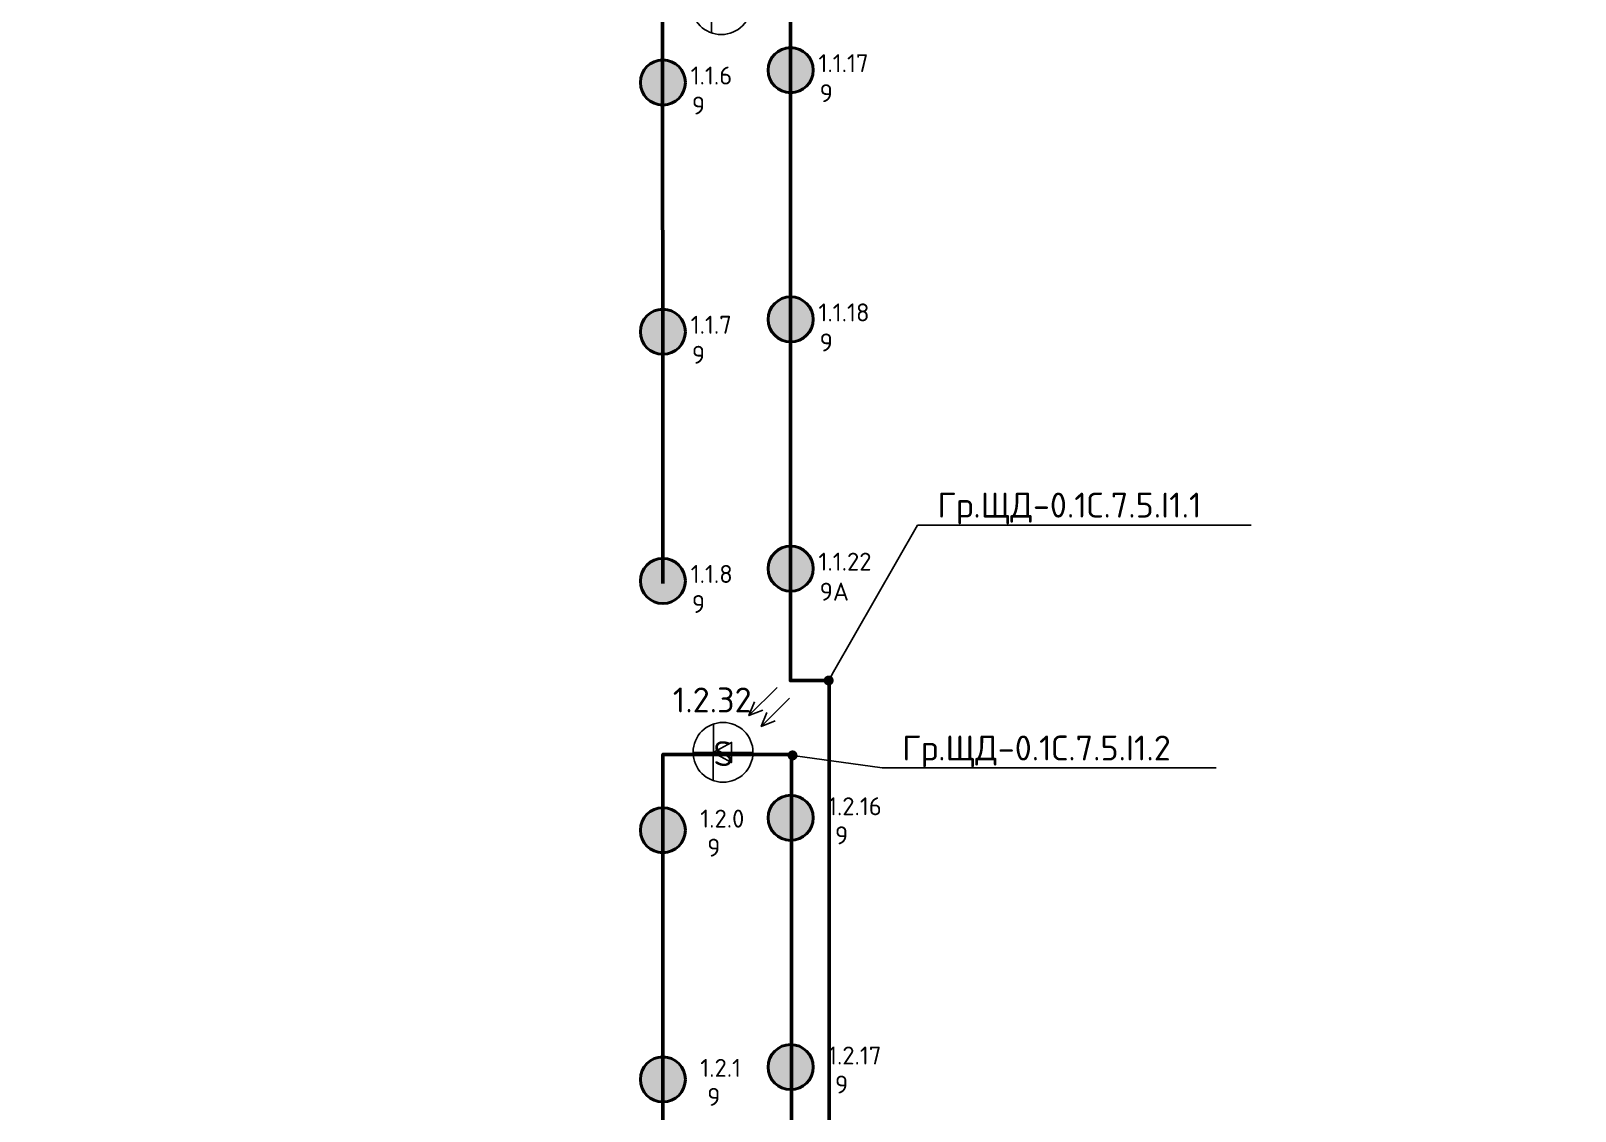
# Model space of a CAD drawing. Header units: millimetres. Extents: x -813692 to 807431, y 0 to 1813163.
# Drawn here: x -4200 to 11292, y 840982 to 851818 of the extents above; entities that cross this region are included whole.
import ezdxf
from ezdxf import colors
from ezdxf.entities.mleader import LeaderData, LeaderLine
from ezdxf.math import Vec2, Vec3

# ---------------------------------------------------------------- set-up
doc = ezdxf.new("R2010")
doc.units = ezdxf.units.MM
for name, color, linetype, lineweight in [('0_Авт.', 10, 'Continuous', 5), ('_Гр.ЩД-0.1С.7.5.I1.1', 6, 'Continuous', 50), ('_Гр.ЩД-0.1С.7.5.I1.2', 6, 'Continuous', 50), ('_освещение_dali', 3, 'Continuous', 50)]:
    doc.layers.add(name, color=color, linetype=linetype, lineweight=lineweight)
doc.layers.add('DLX_FL0_LUM 1', color=7, linetype='Continuous', lineweight=40, true_color=0x2419e6)
doc.layers.add('DLX_FL0_LUM 12', color=7, linetype='Continuous', lineweight=40, true_color=0xf75408)
doc.styles.add('ISOCPEUR', font='isocpeur.ttf')
doc.styles.add('TableTextStyle', font='isocpeur.ttf')
doc.linetypes.add('Проводка в лотке', pattern='A,7.5,[130,ltypeshp.shx,S=0.5,R=0,X=0,Y=0],1,[130,ltypeshp.shx,S=1,R=90,X=0,Y=-0.5],1,[130,ltypeshp.shx,S=0.5,R=0,X=0,Y=0],7.5', length=17)

# ---------------------------------------------------------------- blocks, each defined once
blk = doc.blocks.new('A$C85fa3c5e')
at = {"layer": '0_Авт.', "color": 6, "lineweight": 25, "ltscale": 100}
for points in [[(5.42, 6.5), (2.59, 3.68), (3.15, 5.07)], [(5.42, 6.5), (2.59, 3.68), (3.98, 4.24)], [(6.66, 5.43), (3.83, 2.6), (4.39, 3.99)], [(6.66, 5.43), (3.83, 2.6), (5.22, 3.16)], [(-0.97, 2.84), (-0.98, -2.84)], [(-3, 0), (3, 0)], [(-0.98, 0), (0.85, 1), (0.85, -0.01)], [(-0.98, 0), (0.84, -1.02), (0.85, -0.01)]]:
    blk.add_lwpolyline(points, dxfattribs=at)
blk.add_circle((0, 0), 3, dxfattribs=at)
blk = doc.blocks.new('DIC1')
at = {"lineweight": 0, "ltscale": 100, "style": 'TableTextStyle'}
for tag, p, height in [('9', (256, 127, 3), 180), ('9А', (-979, -274, 3), 180), ('9', (-2260, -398, 3), 180), ('9', (-1059, -2104, 3), 180), ('9', (268, -2515, 3), 180), ('9', (-2225, -2700, 3), 180), ('S', (-959, -3660), 250), ('9А', (-943, -5076, 3), 180), ('9', (-2225, -5200, 3), 180), ('9', (-943, -7576, 3), 180), ('9', (-2225, -7700, 3), 180), ('9', (294, -7776, 3), 180), ('9', (-943, -10076, 3), 180), ('9', (-2225, -10200, 3), 180), ('9', (294, -10318, 3), 180), ('S', (-1248, -11545), 250), ('9', (-2225, -12700, 3), 180), ('9А', (-943, -12576, 3), 180), ('9', (294, -12860, 3), 180), ('S', (-2441, -14067), 250), ('9', (-2225, -15200, 3), 180), ('9', (-943, -15076, 3), 180), ('9', (-943, -17576, 3), 180), ('9', (-2225, -17700, 3), 180), ('9А', (-943, -20076, 3), 180), ('9', (-2225, -20200, 3), 180)]:
    blk.add_attdef(tag, p, '', height=height, dxfattribs=at)
blk = doc.blocks.new('DIC2')
at = {"lineweight": 0, "ltscale": 100, "style": 'TableTextStyle'}
for tag, p, height in [('S', (997, 14833), 250), ('9', (1797, 13064, 3), 180), ('9', (515, 12940, 3), 180), ('9', (1797, 10564, 3), 180), ('9', (515, 10440, 3), 180), ('9А', (1797, 8064, 3), 180), ('9', (515, 7940, 3), 180), ('S', (1052, 7335), 250), ('9', (1797, 5564, 3), 180), ('9', (515, 5440, 3), 180), ('9', (515, 2940, 3), 180), ('9', (1797, 3064, 3), 180), ('9', (515, 440, 3), 180), ('9А', (1797, 564, 3), 180), ('S', (1068, -124), 250), ('9', (1797, -1936, 3), 180), ('9', (515, -2060, 3), 180), ('9', (1797, -4436, 3), 180), ('9', (515, -4560, 3), 180), ('9А', (1797, -6936, 3), 180), ('9', (515, -7060, 3), 180), ('S', (1101, -7657), 250), ('9', (1797, -9436, 3), 180), ('9', (515, -9560, 3), 180), ('9', (1797, -11936, 3), 180), ('9', (515, -12060, 3), 180), ('9', (515, -14560, 3), 180), ('9А', (1797, -14436, 3), 180), ('S', (1104, -15134), 250), ('9', (515, -17060, 3), 180), ('9', (1797, -16936, 3), 180), ('9', (1797, -19436, 3), 180), ('9', (515, -19560, 3), 180), ('9А', (1797, -21936, 3), 180), ('9', (515, -22060, 3), 180), ('9', (1797, -24436, 3), 180), ('9', (515, -24560, 3), 180)]:
    blk.add_attdef(tag, p, '', height=height, dxfattribs=at)
blk = doc.blocks.new('_Dot')
at = {"color": 0, "linetype": 'ByBlock', "lineweight": -2}
blk.add_line((-0.5, 0), (-1, 0), dxfattribs=at)
at = {"color": 0, "linetype": 'ByBlock', "const_width": 0.5}
blk.add_lwpolyline([(-0.25, 0, 1), (0.25, 0, 1)], format="xyb", close=True, dxfattribs=at)
blk = doc.blocks.new('A$Cab2378fa')
at = {"lineweight": 25}
h = blk.add_hatch(color=256, dxfattribs=at)
h.paths.add_polyline_path([(162, -157, 0.442338), (148, 178), (0, 0)])
h.paths.add_polyline_path([(-142, -170), (0, 0), (-163, 158, 0.430096)])
at = {"lineweight": 25, "true_color": 0xfff5f5}
h = blk.add_hatch(color=7, dxfattribs=at)
h.dxf.hatch_style = 1
h.paths.add_polyline_path([(0, 0), (-142, -170, 0.174923), (3, -222, 0.197808), (162, -157)])
h.paths.add_polyline_path([(-163, 158), (0, 0), (148, 178, 0.175398), (3, 230, 0.209014)])
blk.add_circle((3, 4), 226)

msp = doc.modelspace()

# ---------------------------------------------------------------- linework, layer by layer
at = {"layer": '_Гр.ЩД-0.1С.7.5.I1.1', "ltscale": 100}
msp.add_lwpolyline([(6563.4, 814731.6), (3807.8, 814744.9), (3807.8, 845300), (3420, 845300), (3420, 852050), (3025.9, 852081.5), (3407.3, 852147.6), (3407.3, 853809.7), (4692.9, 853784), (4698.1, 853430.1), (4700, 859974.5), (3420, 859870), (3417.6, 855525.7), (3430, 856290), (3420, 856360), (3420, 863884.4), (4690, 863974.4), (4670, 865700), (4670, 866515.1), (3420, 866475.1), (3420, 867670), (2130, 867550), (2138.9, 846273.4)], dxfattribs=at)
at = {"layer": '_Гр.ЩД-0.1С.7.5.I1.2', "ltscale": 100}
msp.add_lwpolyline([(3427.9, 816390.5), (3430, 844560), (2140, 844560), (2140, 844560), (2140, 837130), (2677.6, 837081), (2140, 837060), (2140, 829630), (2709.5, 829581.1), (2140, 829540), (2140, 822180), (2760, 822081.2), (2140, 822050), (2140, 814680), (2773.1, 814581.2), (2140, 814530), (2140, 807150), (2140, 804490), (3440, 804490), (3440, 814750), (3803.8, 814747.3), (6563.4, 814731.6)], dxfattribs=at)

# ---------------------------------------------------------------- block references
at = {"layer": '0_Авт.', "color": 3, "linetype": 'Проводка в лотке', "ltscale": 100, "xscale": 100, "yscale": 100, "zscale": 100}
for p in [(2725.9, 852081.5), (2743.5, 844581)]:
    msp.add_blockref('A$C85fa3c5e', p, dxfattribs=at)
at = {"layer": '_Гр.ЩД-0.1С.7.5.I1.1', "lineweight": 0}
ref = msp.add_blockref('DIC1', (4643.9, 866480.3), dxfattribs=at)
ref.add_attrib('9', '1.1.0', (2383.4, 866082.2, 3), dxfattribs={"layer": '0', "lineweight": 0, "ltscale": 100, "height": 180, "style": 'TableTextStyle'})
ref.add_attrib('9', '1.1.1', (2418.7, 863780.2, 3), dxfattribs={"layer": '0', "lineweight": 0, "ltscale": 100, "height": 180, "style": 'TableTextStyle'})
ref.add_attrib('9', '1.1.2', (2418.7, 861280.2, 3), dxfattribs={"layer": '0', "lineweight": 0, "ltscale": 100, "height": 180, "style": 'TableTextStyle'})
ref.add_attrib('9', '1.1.3', (2418.7, 858780.2, 3), dxfattribs={"layer": '0', "lineweight": 0, "ltscale": 100, "height": 180, "style": 'TableTextStyle'})
ref.add_attrib('9', '1.1.4', (2418.7, 856280.2, 3), dxfattribs={"layer": '0', "lineweight": 0, "ltscale": 100, "height": 180, "style": 'TableTextStyle'})
ref.add_attrib('9', '1.1.5', (2418.7, 853780.2, 3), dxfattribs={"layer": '0', "lineweight": 0, "ltscale": 100, "height": 180, "style": 'TableTextStyle'})
ref.add_attrib('9', '1.1.6', (2418.7, 851280.2, 3), dxfattribs={"layer": '0', "lineweight": 0, "ltscale": 100, "height": 180, "style": 'TableTextStyle'})
ref.add_attrib('9', '1.1.7', (2418.7, 848780.2, 3), dxfattribs={"layer": '0', "lineweight": 0, "ltscale": 100, "height": 180, "style": 'TableTextStyle'})
ref.add_attrib('9', '1.1.8', (2418.7, 846280.2, 3), dxfattribs={"layer": '0', "lineweight": 0, "ltscale": 100, "height": 180, "style": 'TableTextStyle'})
ref.add_attrib('9', '1.1.9', (4899.9, 866607.5, 3), dxfattribs={"layer": '0', "lineweight": 0, "ltscale": 100, "height": 180, "style": 'TableTextStyle'})
ref.add_attrib('9', '1.1.10', (4912.4, 863965.1, 3), dxfattribs={"layer": '0', "lineweight": 0, "ltscale": 100, "height": 180, "style": 'TableTextStyle'})
ref.add_attrib('9', '1.1.11', (4937.7, 858704.8, 3), dxfattribs={"layer": '0', "lineweight": 0, "ltscale": 100, "height": 180, "style": 'TableTextStyle'})
ref.add_attrib('9', '1.1.12', (4937.7, 856162.7, 3), dxfattribs={"layer": '0', "lineweight": 0, "ltscale": 100, "height": 180, "style": 'TableTextStyle'})
ref.add_attrib('9', '1.1.13', (4937.7, 853620.6, 3), dxfattribs={"layer": '0', "lineweight": 0, "ltscale": 100, "height": 180, "style": 'TableTextStyle'})
ref.add_attrib('9', '1.1.14', (3584.9, 864376.2, 3), dxfattribs={"layer": '0', "lineweight": 0, "ltscale": 100, "height": 180, "style": 'TableTextStyle'})
ref.add_attrib('9', '1.1.15', (3700.6, 858904, 3), dxfattribs={"layer": '0', "lineweight": 0, "ltscale": 100, "height": 180, "style": 'TableTextStyle'})
ref.add_attrib('9', '1.1.16', (3700.6, 856404, 3), dxfattribs={"layer": '0', "lineweight": 0, "ltscale": 100, "height": 180, "style": 'TableTextStyle'})
ref.add_attrib('9', '1.1.17', (3700.6, 851404, 3), dxfattribs={"layer": '0', "lineweight": 0, "ltscale": 100, "height": 180, "style": 'TableTextStyle'})
ref.add_attrib('9', '1.1.18', (3700.6, 848904, 3), dxfattribs={"layer": '0', "lineweight": 0, "ltscale": 100, "height": 180, "style": 'TableTextStyle'})
ref.add_attrib('9А', '1.1.19', (3665.3, 866206.1, 3), dxfattribs={"layer": '0', "lineweight": 0, "ltscale": 100, "height": 180, "style": 'TableTextStyle'})
ref.add_attrib('9А', '1.1.20', (3700.6, 861404, 3), dxfattribs={"layer": '0', "lineweight": 0, "ltscale": 100, "height": 180, "style": 'TableTextStyle'})
ref.add_attrib('9А', '1.1.21', (3700.6, 853904, 3), dxfattribs={"layer": '0', "lineweight": 0, "ltscale": 100, "height": 180, "style": 'TableTextStyle'})
ref.add_attrib('9А', '1.1.22', (3700.6, 846404, 3), dxfattribs={"layer": '0', "lineweight": 0, "ltscale": 100, "height": 180, "style": 'TableTextStyle'})
ref.add_attrib('S', '1.1.23', (3684.6, 862820.8), dxfattribs={"layer": '0', "lineweight": 0, "ltscale": 100, "height": 250, "style": 'TableTextStyle'})
ref.add_attrib('S', '1.1.24', (3396.3, 854935.3), dxfattribs={"layer": '0', "lineweight": 0, "ltscale": 100, "height": 250, "style": 'TableTextStyle'})
ref.add_attrib('S', '1.1.25', (2203.2, 852413.1), dxfattribs={"layer": '0', "lineweight": 0, "ltscale": 100, "height": 250, "style": 'TableTextStyle'})
at = {"layer": '_Гр.ЩД-0.1С.7.5.I1.2', "lineweight": 0}
ref = msp.add_blockref('DIC2', (2000, 830886.2), dxfattribs=at)
ref.add_attrib('9', '1.2.0', (2514.8, 843826.1, 3), dxfattribs={"layer": '0', "lineweight": 0, "ltscale": 100, "height": 180, "style": 'TableTextStyle'})
ref.add_attrib('9', '1.2.1', (2514.8, 841326.1, 3), dxfattribs={"layer": '0', "lineweight": 0, "ltscale": 100, "height": 180, "style": 'TableTextStyle'})
ref.add_attrib('9', '1.2.16', (3796.7, 843950, 3), dxfattribs={"layer": '0', "lineweight": 0, "ltscale": 100, "height": 180, "style": 'TableTextStyle'})
ref.add_attrib('9', '1.2.17', (3796.7, 841450, 3), dxfattribs={"layer": '0', "lineweight": 0, "ltscale": 100, "height": 180, "style": 'TableTextStyle'})
ref.add_attrib('S', '1.2.32', (2239.9, 844981.5), dxfattribs={"layer": '0', "lineweight": 0, "ltscale": 100, "height": 250, "style": 'TableTextStyle'})
at = {"layer": 'DLX_FL0_LUM 1', "ltscale": 100}
for p in [(3418.8, 851419.9), (2136.8, 851296), (3418.8, 848919.9), (2136.8, 848796), (2136.8, 846296), (2136.8, 843796), (3418.8, 843919.9), (3418.8, 841419.9), (2136.8, 841296)]:
    msp.add_blockref('A$Cab2378fa', p, dxfattribs=at)
at = {"layer": 'DLX_FL0_LUM 12', "ltscale": 100}
msp.add_blockref('A$Cab2378fa', (3418.8, 846419.9), dxfattribs=at)

# ---------------------------------------------------------------- texts
at = {"layer": '_Гр.ЩД-0.1С.7.5.I1.1', "color": 18, "true_color": 0x000000, "style": 'TableTextStyle'}
for s, p in [('9', (2430.5, 850979.1, 3)), ('9', (3712.4, 851103, 3)), ('9', (3712.4, 848603, 3)), ('9', (2430.5, 848479.1, 3)), ('9А', (3712.4, 846103, 3)), ('9', (2430.5, 845979.1, 3))]:
    msp.add_text(s, height=180, dxfattribs=at).set_placement(p)
at = {"layer": '_освещение_dali', "color": 7, "style": 'TableTextStyle'}
for p in [(2584.2, 843534.9, 3), (3866.2, 843658.8, 3), (3866.2, 841158.8, 3), (2584.2, 841034.9, 3)]:
    msp.add_text('9', height=180, dxfattribs=at).set_placement(p)
at = {"layer": 'Defpoints', "color": 254, "true_color": 0xf4c5b6, "style": 'TableTextStyle'}
msp.add_text('S', height=250, dxfattribs=at).set_placement((2647.4, 844442.8))

# ---------------------------------------------------------------- leaders
at = {"layer": '_Гр.ЩД-0.1С.7.5.I1.1'}
ml = msp.add_multileader_mtext('Standard', dxfattribs=at)
ml.set_content('Гр.ЩД-0.1С.7.5.I1.1', color=256, style='ISOCPEUR')
ml.set_leader_properties()
ml.set_arrow_properties(name='DOT')
ml.build(insert=Vec2(0, 0))
ml.multileader.update_dxf_attribs({"has_dogleg": 0, "text_left_attachment_type": 6, "text_right_attachment_type": 6, "arrow_head_size": 100})
ctx = ml.context
ctx.base_point, ctx.char_height, ctx.arrow_head_size, ctx.landing_gap_size, ctx.plane_origin = Vec3(4693.5, 846861), 250, 100, 200, Vec3(89694.8, 974602.9)
ctx.left_attachment, ctx.right_attachment = 6, 6
notes = []
notes.append((ctx, [(0, (1, 1, 0), (4685.5, 846861), (1, 0), 8, [(1, [(3803.4, 845301.6)], 0, [])])]))
ctx.mtext.insert, ctx.mtext.flow_direction = Vec3(4893.5, 847186), 5
at = {"layer": '_Гр.ЩД-0.1С.7.5.I1.2'}
ml = msp.add_multileader_mtext('Standard', dxfattribs=at)
ml.set_content('Гр.ЩД-0.1С.7.5.I1.2', color=256, style='ISOCPEUR')
ml.set_leader_properties()
ml.set_arrow_properties(name='DOT')
ml.build(insert=Vec2(0, 0))
ml.multileader.update_dxf_attribs({"has_dogleg": 0, "text_left_attachment_type": 6, "text_right_attachment_type": 6, "arrow_head_size": 100})
ctx = ml.context
ctx.base_point, ctx.char_height, ctx.arrow_head_size, ctx.landing_gap_size, ctx.plane_origin = Vec3(4340.8, 844424.7), 250, 100, 200, Vec3(88181.3, 973861.3)
ctx.left_attachment, ctx.right_attachment = 6, 6
notes.append((ctx, [(0, (1, 1, 0), (4332.8, 844424.7), (1, 0), 8, [(1, [(3440.8, 844550.2)], 0, [])])]))
ctx.mtext.insert, ctx.mtext.flow_direction = Vec3(4540.8, 844749.7), 5
for ctx, leaders in notes:
    for number, flags, end, landing, length, lines in leaders:
        leader = LeaderData()
        leader.index, (leader.has_last_leader_line, leader.has_dogleg_vector, leader.attachment_direction) = number, flags
        leader.last_leader_point, leader.dogleg_vector, leader.dogleg_length = Vec3(end), Vec3(landing), length
        for number, points, colour, breaks in lines:
            line = LeaderLine()
            line.index, line.vertices, line.color, line.breaks = number, Vec3.list(points), colors.encode_raw_color(colour), breaks
            leader.lines.append(line)
        ctx.leaders.append(leader)

doc.saveas('drawing.dxf')
